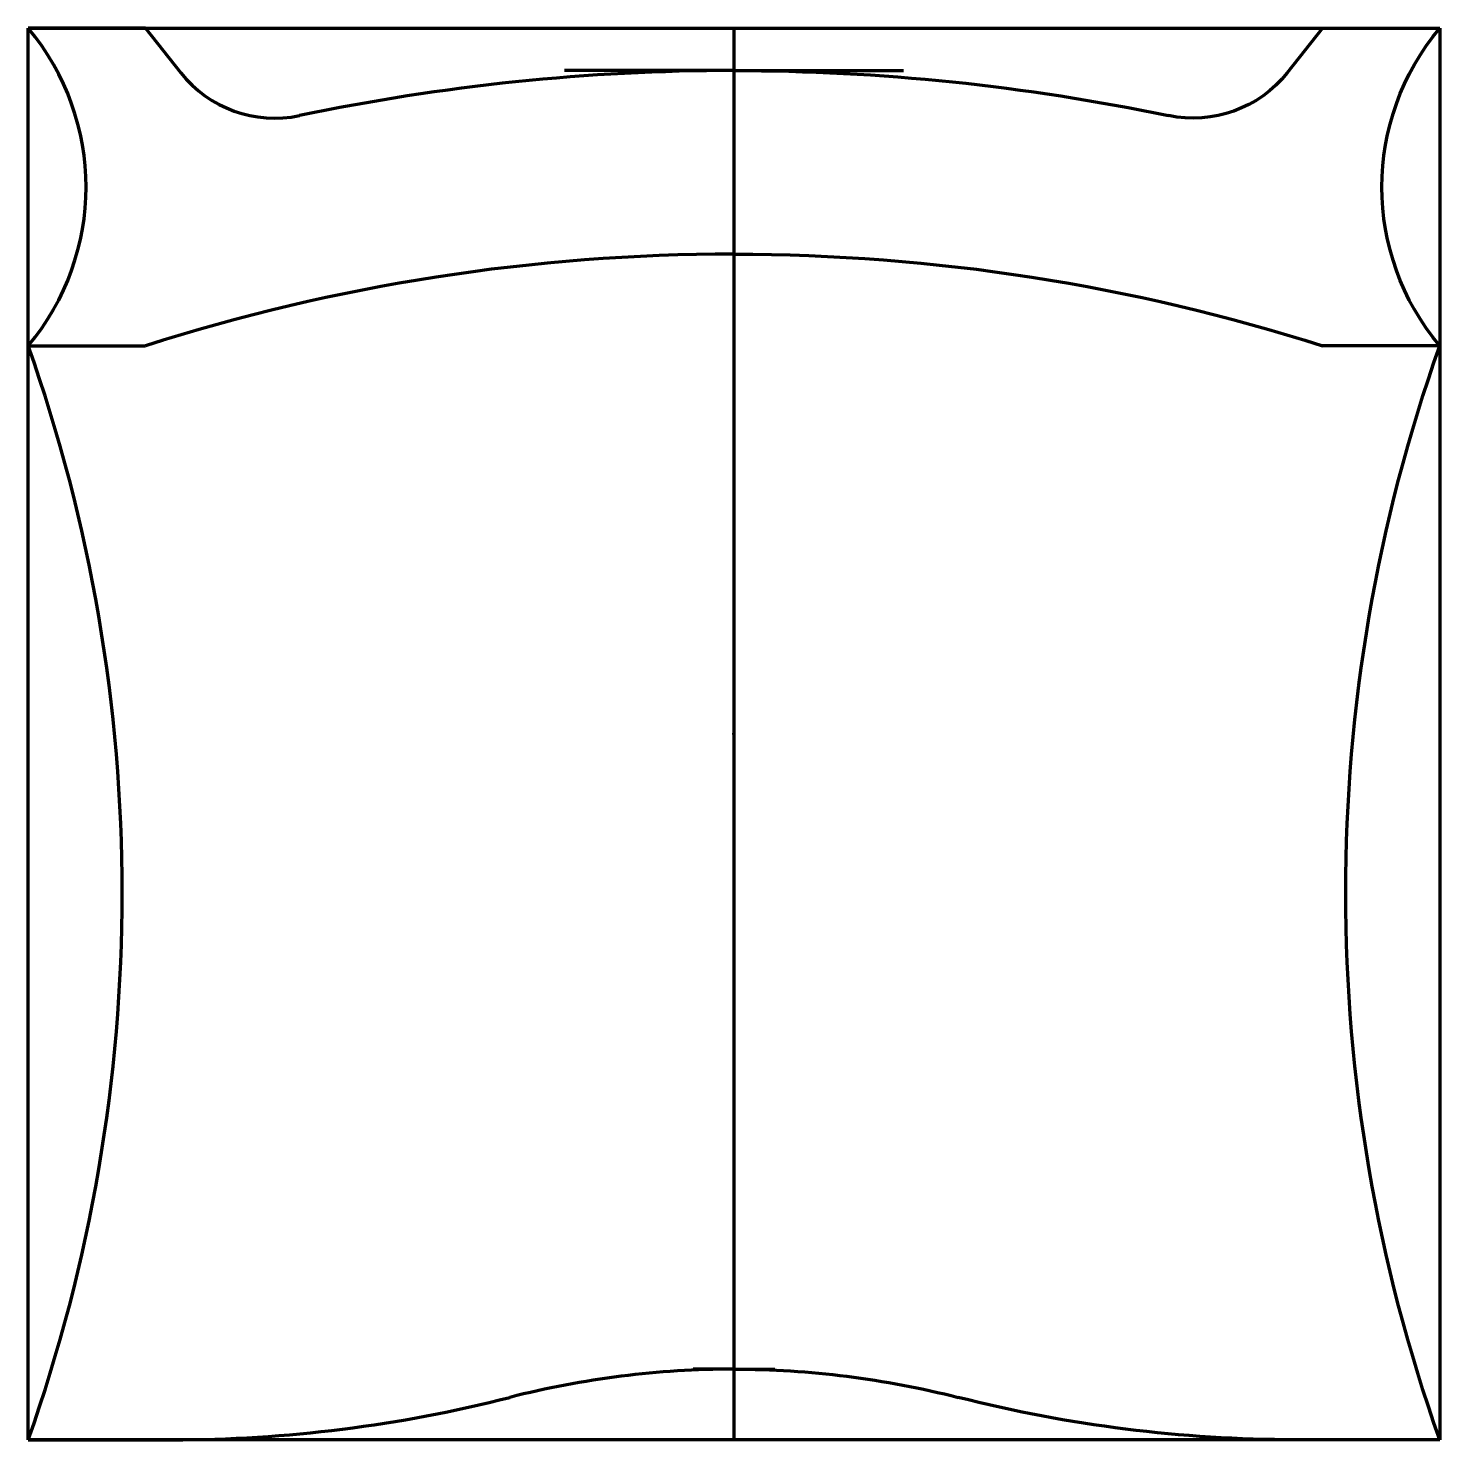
# Model space of a CAD drawing. Header units: millimetres. Extents: x -50 to 50, y -50 to 50.
import ezdxf
from ezdxf.lldxf.tags import DXFTag

# ---------------------------------------------------------------- set-up
doc = ezdxf.new("R2010")
doc.units = ezdxf.units.MM
doc.layers.add('1', color=7, linetype='Continuous')
doc.layers.add('61', color=7, linetype='Continuous')
tags = doc.linetypes.add('PHANTOM', pattern=[50.5, 18, -6.5, 6.5, -6.5, 6.5, -6.5]).pattern_tags.tags
tags[14:15] = [DXFTag(74, 4), DXFTag(75, 0), DXFTag(340, '0'), DXFTag(46, 0.0), DXFTag(50, 0.0), DXFTag(44, 0.0), DXFTag(45, 0.0)]
tags[12:13] = [DXFTag(74, 4), DXFTag(75, 0), DXFTag(340, '0'), DXFTag(46, 0.0), DXFTag(50, 0.0), DXFTag(44, 0.0), DXFTag(45, 0.0)]
tags[10:11] = [DXFTag(74, 4), DXFTag(75, 0), DXFTag(340, '0'), DXFTag(46, 0.0), DXFTag(50, 0.0), DXFTag(44, 0.0), DXFTag(45, 0.0)]
tags[8:9] = [DXFTag(74, 4), DXFTag(75, 0), DXFTag(340, '0'), DXFTag(46, 0.0), DXFTag(50, 0.0), DXFTag(44, 0.0), DXFTag(45, 0.0)]
tags[6:7] = [DXFTag(74, 4), DXFTag(75, 0), DXFTag(340, '0'), DXFTag(46, 0.0), DXFTag(50, 0.0), DXFTag(44, 0.0), DXFTag(45, 0.0)]
tags[4:5] = [DXFTag(74, 4), DXFTag(75, 0), DXFTag(340, '0'), DXFTag(46, 0.0), DXFTag(50, 0.0), DXFTag(44, 0.0), DXFTag(45, 0.0)]

msp = doc.modelspace()

# ---------------------------------------------------------------- linework, layer by layer
at = {"layer": '1', "color": 163, "linetype": 'PHANTOM', "lineweight": 70}
for p, q in [((-50, 50), (50, 50)), ((-50, -50), (-50, 50)), ((0, 50), (0, -50)), ((50, 50), (50, -50)), ((0, 47), (-12, 47)), ((0, 47), (12, 47)), ((0, -45), (-2.900738, -45)), ((0, -45), (2.900738, -45)), ((50, -50), (-50, -50))]:
    msp.add_line(p, q, dxfattribs=at)
at = {"layer": '1', "color": 163, "linetype": 'Continuous', "lineweight": 70}
for p, q in [((-41.699769, 50), (-50, 50)), ((-41.699769, 50), (-39.19553, 46.848065)), ((41.699769, 50), (39.19553, 46.848065)), ((41.699769, 50), (50, 50)), ((-50, 27.499537), (-41.699769, 27.499537)), ((50, 27.499537), (41.699769, 27.499537)), ((-50, -50), (-39.80316, -50)), ((50, -50), (39.80316, -50))]:
    msp.add_line(p, q, dxfattribs=at)
for centre, radius, start, end in [((-63.404563, 38.749769), 17.5, 319.993811, 40.006189), ((-32.523808, 52.148805), 8.521133, 218.467441, 281.839461), ((0, -103), 150, 90, 101.839461), ((0, -103), 137, 90, 107.720739), ((-159.336432, -11.250231), 116, 340.485237, 19.514763), ((0, -109.202449), 64.202449, 90, 104.319774), ((-39.80316, 46.726708), 96.726708, 270, 284.319774)]:
    msp.add_arc(centre, radius, start, end, dxfattribs=at)
at = {"layer": '1', "color": 163, "linetype": 'Continuous', "lineweight": 70, "extrusion": (0, 0, -1)}
for centre, radius, start, end in [((-63.404563, 38.749769), 17.5, 319.993811, 40.006189), ((0, -103), 150, 90, 101.839461), ((-32.523808, 52.148805), 8.521133, 218.467441, 281.839461), ((0, -103), 137, 90, 107.720739), ((-159.336432, -11.250231), 116, 340.485237, 19.514763), ((0, -109.202449), 64.202449, 90, 104.319774), ((-39.80316, 46.726708), 96.726708, 270, 284.319774)]:
    msp.add_arc(centre, radius, start, end, dxfattribs=at)
at = {"layer": '61', "color": 23, "linetype": 'Continuous', "lineweight": 70}
msp.add_point((0, 0), dxfattribs=at)

doc.saveas('drawing.dxf')
